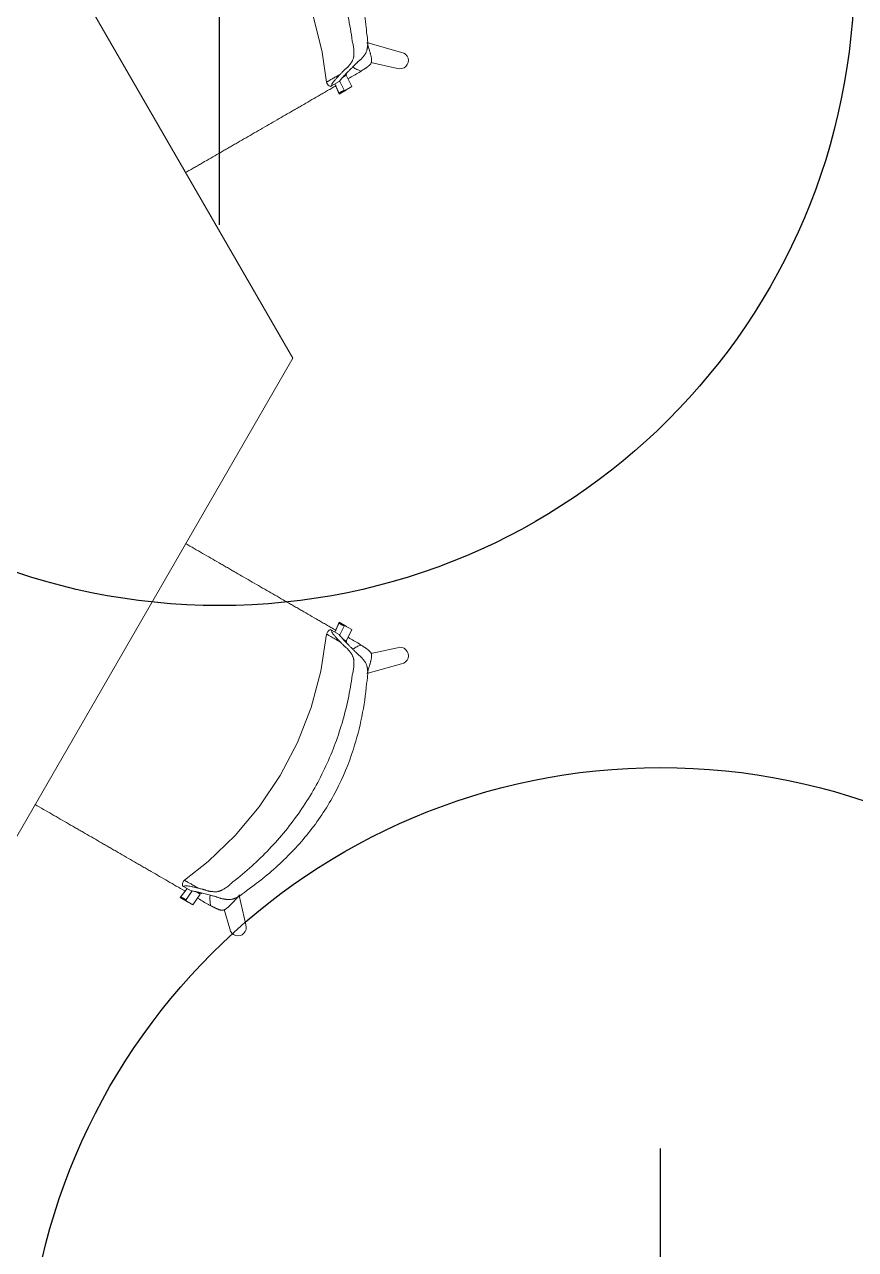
# Model space of a CAD drawing. Header units: millimetres. Extents: x 155920 to 295199, y -4084 to 97293.
# Drawn here: x 176215 to 177525, y 19317 to 21247 of the extents above; entities that cross this region are included whole.
import ezdxf

# ---------------------------------------------------------------- set-up
doc = ezdxf.new("R2010")
doc.units = ezdxf.units.MM
doc.header["$MEASUREMENT"] = 0
doc.layers.add('I-FURN', color=8, linetype='CONTINUOUS', lineweight=9)
doc.layers.add('Social Distancing', color=7, linetype='CONTINUOUS')

msp = doc.modelspace()

# ---------------------------------------------------------------- linework, layer by layer
at = {"layer": 'I-FURN'}
for p, q in [((176638.1, 20721.6), (176063, 21717.5)), ((176670.3, 21260.7), (176684.5, 21203.3)), ((176809.3, 21203.2), (176754.8, 21218.7)), ((176684.5, 21203.3), (176691.3, 21156.5)), ((176761.1, 21187.2), (176802.9, 21177.9)), ((176691.3, 21156.5), (176691.8, 21154.7)), ((176710.8, 21157.2), (176699, 21150.4)), ((176719.5, 21142.8), (176711.8, 21158.4)), ((176717.1, 21164.4), (176722.2, 21167.4)), ((176719.2, 21166.7), (176721.8, 21168.2)), ((176722.2, 21167.4), (176731, 21149.4)), ((176691.8, 21154.7), (176692.6, 21153)), ((176692.6, 21153), (176693.6, 21151.8)), ((176693.6, 21151.8), (176695.3, 21150.3)), ((176695.3, 21150.3), (176697.2, 21149.4)), ((176704.3, 21153.5), (176710.8, 21138.5)), ((176704.4, 21153.5), (176711.2, 21137.6)), ((176711.2, 21137.6), (176722.8, 21144.3)), ((176731, 21149.4), (176719.5, 21142.8)), ((176063.1, 19725.6), (176638.1, 20721.6)), ((176691.9, 20288.6), (176691.3, 20286.6)), ((176693, 20290.6), (176691.9, 20288.6)), ((176694, 20291.7), (176693, 20290.6)), ((176695.5, 20292.9), (176694, 20291.7)), ((176697.2, 20293.7), (176695.5, 20292.9)), ((176699, 20292.6), (176710.8, 20285.8)), ((176710.8, 20304.6), (176704.3, 20289.5)), ((176711.2, 20305.4), (176704.4, 20289.5)), ((176722.8, 20298.7), (176711.2, 20305.4)), ((176711.8, 20284.6), (176719.5, 20300.3)), ((176719.5, 20300.3), (176731, 20293.6)), ((176731, 20293.6), (176722.2, 20275.7)), ((176691.3, 20286.6), (176682.2, 20228.2)), ((176722.2, 20275.7), (176717.1, 20278.6)), ((176721.8, 20274.8), (176719.2, 20276.4)), ((176802.9, 20265.1), (176761.1, 20255.8)), ((176754.8, 20224.3), (176809.3, 20239.8)), ((176682.2, 20228.2), (176666.8, 20171.1)), ((176666.8, 20171.1), (176645.3, 20116)), ((176645.3, 20116), (176617.9, 20063.6)), ((176617.9, 20063.6), (176585.1, 20014.4)), ((176585.1, 20014.4), (176547.2, 19969)), ((176547.2, 19969), (176504.5, 19928.1)), ((176504.5, 19928.1), (176467.4, 19898.8)), ((176471.5, 19885.9), (176460.6, 19871.3)), ((176471.4, 19885.9), (176461, 19872.1)), ((176464.1, 19892), (176464.3, 19893.8)), ((176464.2, 19890.1), (176464.1, 19892)), ((176464.3, 19893.8), (176464.8, 19895.3)), ((176464.8, 19895.3), (176465.9, 19897.2)), ((176465.9, 19897.2), (176467.4, 19898.8)), ((176466, 19889.1), (176477.8, 19882.2)), ((176469.2, 19866.7), (176479.4, 19881.9)), ((176469.6, 19867.5), (176479.3, 19882)), ((176460.6, 19871.3), (176472.1, 19864.6)), ((176480.7, 19860), (176469.2, 19866.7)), ((176491.9, 19876.6), (176480.7, 19860)), ((176484.2, 19881), (176491.9, 19876.6)), ((176487.2, 19880.4), (176492.3, 19877.4)), ((176564, 19828.4), (176553.7, 19874.9)), ((176530.1, 19852.5), (176538.7, 19822))]:
    msp.add_line(p, q, dxfattribs=at)
for centre, start, end in [((176807, 21190.4), 251.9662, 79.5824), ((176807, 20252.7), 280.4176, 108.0338), ((176551.6, 19824.3), 190.3941, 18.0104)]:
    msp.add_arc(centre, 13.1, start, end, dxfattribs=at)
for centre, major_axis, start_param, end_param in [((176723.7, 21126.9), (-8.7, 15.1), 6.026179, 6.605675), ((176724.1, 21126.1), (-8.7, 15.1), 6.026179, 6.605675), ((176723.7, 20316.2), (-8.7, -15.1), 5.960696, 6.540192), ((176724.1, 20317), (-8.7, -15.1), 5.960696, 6.540192), ((176457, 19854.3), (-8.7, -15.1), 2.884586, 3.464082), ((176457.5, 19855.1), (-8.7, -15.1), 2.884586, 3.464082), ((176468.6, 19847.6), (-8.7, -15.1), 3.380441, 3.464082)]:
    msp.add_ellipse(centre, major_axis=major_axis, ratio=0.978487, start_param=start_param, end_param=end_param, dxfattribs=at)
for points, knots in [([(176731.7, 21221.1), (176730, 21233.9), (176725.5, 21259.2), (176712.9, 21309.2), (176690, 21369.5), (176651.3, 21436.6), (176610.4, 21486.6), (176573.5, 21522.6), (176553.8, 21539.1), (176543.6, 21547)], [-1, -1, -1, -1, -0.9, -0.8, -0.6, -0.4, -0.2, -0.1, 0, 0, 0, 0]), ([(176566.2, 21560), (176580.7, 21549.8), (176608.5, 21528), (176650.6, 21486.6), (176690.2, 21434.9), (176723, 21371.9), (176741.1, 21315.6), (176750.3, 21269.3), (176753.3, 21245.9), (176754.3, 21234.1)], [-1, -1, -1, -1, -0.863636, -0.727273, -0.545455, -0.363636, -0.181818, -0.090909, 0, 0, 0, 0]), ([(176754.3, 21234.1), (176754.8, 21231.5), (176755.6, 21226.5), (176756, 21220.8), (176756, 21216.7), (176755.9, 21213.7), (176755.6, 21211.5), (176755.4, 21209.9), (176755.3, 21209.1), (176755.2, 21208.5), (176755, 21207.9), (176754.8, 21207.1), (176754.5, 21205.8), (176753.8, 21204), (176752.9, 21202.2), (176751.9, 21200.6), (176750.8, 21199), (176749.7, 21197.6), (176748.8, 21196.5), (176748.2, 21195.8), (176747.8, 21195.3), (176747.6, 21195), (176747.3, 21194.7), (176747, 21194.2), (176746.4, 21193.5), (176745.6, 21192.6), (176744.6, 21191.7), (176743.3, 21190.5), (176741.9, 21189.4), (176740.6, 21188.3), (176739.7, 21187.4), (176738.7, 21186.5), (176737.5, 21185.2), (176735.3, 21183.1), (176732.4, 21180.2), (176729.1, 21176.9), (176726, 21173.8), (176723, 21170.8), (176720.3, 21167.9), (176717.8, 21165.3), (176716.4, 21163.7), (176715.8, 21162.9)], [0, 0, 0, 0, 0.035714, 0.071429, 0.089286, 0.107143, 0.125, 0.133929, 0.138393, 0.142857, 0.147321, 0.151786, 0.160714, 0.178571, 0.196429, 0.214286, 0.232143, 0.25, 0.267857, 0.276786, 0.28125, 0.285714, 0.290179, 0.294643, 0.303571, 0.321429, 0.339286, 0.357143, 0.392857, 0.410714, 0.428571, 0.446429, 0.464286, 0.5, 0.571429, 0.642857, 0.714286, 0.785714, 0.857143, 0.928571, 1, 1, 1, 1]), ([(176712.9, 21169), (176714, 21170.1), (176715.8, 21171.9), (176717.8, 21174), (176719, 21175.1), (176719.8, 21176), (176720.7, 21176.8), (176721.9, 21177.8), (176723, 21178.7), (176724.1, 21179.7), (176725, 21180.6), (176725.7, 21181.4), (176726.2, 21182.1), (176726.5, 21182.5), (176726.7, 21182.8), (176727, 21183.1), (176727.3, 21183.5), (176727.8, 21184.3), (176728.7, 21185.4), (176729.7, 21186.8), (176730.8, 21188.4), (176731.8, 21190.1), (176732.7, 21192), (176733.3, 21193.7), (176733.6, 21195), (176733.8, 21195.8), (176733.9, 21196.4), (176733.9, 21197), (176734, 21197.8), (176734.2, 21199.3), (176734.3, 21201.5), (176734.3, 21204.4), (176734.1, 21208.4), (176733.4, 21213.8), (176732.4, 21218.6), (176731.7, 21221.1)], [0, 0, 0, 0, 0.125, 0.1875, 0.21875, 0.25, 0.28125, 0.3125, 0.375, 0.40625, 0.4375, 0.46875, 0.484375, 0.492188, 0.5, 0.507812, 0.515625, 0.53125, 0.5625, 0.59375, 0.625, 0.65625, 0.6875, 0.71875, 0.734375, 0.742188, 0.75, 0.757812, 0.765625, 0.78125, 0.8125, 0.84375, 0.875, 0.9375, 1, 1, 1, 1]), ([(176755.1, 21218.4), (176755.8, 21216.2), (176757, 21212.5), (176758.3, 21208.2), (176759, 21205.7), (176759.6, 21203.9), (176760, 21202.2), (176760.4, 21200.7), (176760.8, 21199.1), (176761.2, 21197.3), (176761.6, 21195.5), (176761.9, 21193.7), (176762, 21192.2), (176762.1, 21191.1), (176762.1, 21190.3), (176762.1, 21189.5), (176761.9, 21188.5), (176761.6, 21187.2), (176761.1, 21185.8), (176760.3, 21184.6), (176759.5, 21183.7), (176758.5, 21182.7), (176757.5, 21181.9), (176756.8, 21181.4), (176756.4, 21181), (176756.1, 21180.8), (176755.8, 21180.6), (176755.4, 21180.3), (176754.7, 21179.7), (176753.6, 21179), (176752.6, 21178.3), (176751.8, 21177.8), (176751.1, 21177.3), (176750.5, 21176.8), (176749.5, 21176.2), (176747.9, 21175.2), (176746.5, 21174.3), (176745.6, 21173.7)], [0, 0, 0, 0, 0.125, 0.1875, 0.21875, 0.25, 0.28125, 0.3125, 0.34375, 0.375, 0.40625, 0.4375, 0.46875, 0.484375, 0.5, 0.515625, 0.53125, 0.5625, 0.59375, 0.625, 0.65625, 0.6875, 0.71875, 0.734375, 0.742188, 0.75, 0.757812, 0.765625, 0.78125, 0.8125, 0.84375, 0.859375, 0.875, 0.890625, 0.90625, 0.9375, 1, 1, 1, 1]), ([(176732.1, 21180.5), (176732.4, 21180.2), (176734.6, 21178.8), (176738.9, 21176.4), (176743.3, 21174.5), (176745.6, 21173.7)], [0.93933321, 0.93933321, 0.93933321, 0.93933321, 0.94444444, 0.97222222, 1, 1, 1, 1]), ([(176712.9, 21169), (176710.3, 21167.5), (176705.7, 21164.8), (176700.1, 21161.6), (176696, 21159.2), (176693.7, 21157.9), (176692.5, 21157.2), (176691.8, 21156.8), (176691.4, 21156.6), (176691.3, 21156.5), (176691.3, 21156.5)], [0, 0, 0, 0, 0.1111111, 0.2222222, 0.3333333, 0.4444444, 0.5, 0.5555556, 0.6111111, 0.6625707, 0.6625707, 0.6625707, 0.6625707]), ([(176722.2, 21167.3), (176722.3, 21167.8), (176722.4, 21168.7), (176722.5, 21169.7), (176722.5, 21170.1)], [-0.8741323, -0.8741323, -0.8741323, -0.8741323, -0.6666667, -0.4718724, -0.4718724, -0.4718724, -0.4718724]), ([(176706.4, 21150.8), (176705.8, 21150.4), (176702.9, 21148.8), (176697.9, 21145.9), (176691.1, 21142), (176684.4, 21138.1), (176675.7, 21133), (176665, 21126.9), (176654.4, 21120.7), (176645.8, 21115.8), (176639.2, 21112), (176632.6, 21108.2), (176623.9, 21103.2), (176613.1, 21096.9), (176600.3, 21089.5), (176587.1, 21081.9), (176574, 21074.3), (176561.1, 21066.9), (176550.2, 21060.6), (176541.5, 21055.6), (176534.9, 21051.8), (176528.3, 21047.9), (176519.6, 21042.9), (176508.8, 21036.7), (176498, 21030.5), (176489.3, 21025.4), (176482.6, 21021.6), (176476, 21017.8), (176471.5, 21015.2), (176469.2, 21013.8), (176469, 21013.7)], [-0.8977274, -0.8977274, -0.8977274, -0.8977274, -0.8928571, -0.875, -0.8571429, -0.8392857, -0.8214286, -0.7857143, -0.75, -0.7321429, -0.7142857, -0.6964286, -0.6785714, -0.6428571, -0.6071429, -0.5714286, -0.5357143, -0.5, -0.4642857, -0.4464286, -0.4285714, -0.4107143, -0.3928571, -0.3571429, -0.3214286, -0.3035714, -0.2857143, -0.2678571, -0.25, -0.2485148, -0.2485148, -0.2485148, -0.2485148]), ([(176469, 20429.3), (176469.2, 20429.2), (176471.5, 20427.9), (176476, 20425.3), (176482.6, 20421.5), (176489.3, 20417.6), (176498, 20412.6), (176508.8, 20406.4), (176519.6, 20400.1), (176528.3, 20395.1), (176534.9, 20391.3), (176541.5, 20387.5), (176550.2, 20382.4), (176561.1, 20376.2), (176574, 20368.7), (176587.1, 20361.1), (176600.3, 20353.6), (176613.1, 20346.1), (176623.9, 20339.9), (176632.6, 20334.9), (176639.2, 20331.1), (176645.8, 20327.3), (176654.4, 20322.3), (176665, 20316.2), (176675.7, 20310), (176684.4, 20305), (176691.1, 20301.1), (176697.9, 20297.2), (176702.9, 20294.3), (176705.8, 20292.6), (176706.4, 20292.3)], [-0.7515277, -0.7515277, -0.7515277, -0.7515277, -0.75, -0.7321429, -0.7142857, -0.6964286, -0.6785714, -0.6428571, -0.6071429, -0.5892857, -0.5714286, -0.5535714, -0.5357143, -0.5, -0.4642857, -0.4285714, -0.3928571, -0.3571429, -0.3214286, -0.3035714, -0.2857143, -0.2678571, -0.25, -0.2142857, -0.1785714, -0.1607143, -0.1428571, -0.125, -0.1071429, -0.1022726, -0.1022726, -0.1022726, -0.1022726]), ([(176691.3, 20286.6), (176691.3, 20286.6), (176691.4, 20286.5), (176691.9, 20286.2), (176692.7, 20285.8), (176694.4, 20284.8), (176697.8, 20282.8), (176704, 20279.2), (176709.7, 20276), (176712.9, 20274.1)], [0.3374293, 0.3374293, 0.3374293, 0.3374293, 0.3888889, 0.4444444, 0.5138889, 0.5833333, 0.7222222, 0.8611111, 1, 1, 1, 1]), ([(176731.7, 20221.9), (176732.4, 20224.4), (176733.4, 20229.2), (176734.1, 20234.7), (176734.3, 20238.7), (176734.3, 20241.5), (176734.2, 20243.7), (176734, 20245.2), (176733.9, 20246.1), (176733.9, 20246.7), (176733.8, 20247.3), (176733.6, 20248), (176733.3, 20249.3), (176732.7, 20251.1), (176731.8, 20252.9), (176730.8, 20254.7), (176729.7, 20256.2), (176728.7, 20257.6), (176727.8, 20258.8), (176727.3, 20259.5), (176727, 20260), (176726.7, 20260.3), (176726.5, 20260.6), (176726.2, 20261), (176725.7, 20261.6), (176725, 20262.5), (176724.1, 20263.3), (176723, 20264.3), (176721.9, 20265.3), (176720.7, 20266.2), (176719.8, 20267.1), (176719, 20267.9), (176717.8, 20269.1), (176715.8, 20271.2), (176714, 20272.9), (176712.9, 20274.1)], [0, 0, 0, 0, 0.0625, 0.125, 0.15625, 0.1875, 0.21875, 0.234375, 0.242188, 0.25, 0.257812, 0.265625, 0.28125, 0.3125, 0.34375, 0.375, 0.40625, 0.4375, 0.46875, 0.484375, 0.492188, 0.5, 0.507812, 0.515625, 0.53125, 0.5625, 0.59375, 0.625, 0.6875, 0.71875, 0.75, 0.78125, 0.8125, 0.875, 1, 1, 1, 1]), ([(176715.8, 20280.1), (176717.1, 20278.6), (176719.4, 20276.1), (176723, 20272.3), (176726, 20269.3), (176729.1, 20266.2), (176732.4, 20262.9), (176735.3, 20259.9), (176737.8, 20257.5), (176739.4, 20255.9), (176740.6, 20254.8), (176741.9, 20253.6), (176743.3, 20252.6), (176744.6, 20251.4), (176745.6, 20250.4), (176746.4, 20249.5), (176747, 20248.8), (176747.3, 20248.4), (176747.6, 20248.1), (176747.8, 20247.7), (176748.2, 20247.3), (176748.8, 20246.5), (176749.7, 20245.4), (176750.8, 20244), (176751.9, 20242.5), (176752.9, 20240.8), (176753.8, 20239), (176754.5, 20237.3), (176754.8, 20236), (176755, 20235.2), (176755.2, 20234.6), (176755.3, 20234), (176755.4, 20233.1), (176755.6, 20231.6), (176755.9, 20229.3), (176756, 20226.4), (176756, 20222.2), (176755.6, 20216.6), (176754.8, 20211.5), (176754.3, 20208.9)], [0, 0, 0, 0, 0.142857, 0.214286, 0.285714, 0.357143, 0.428571, 0.5, 0.535714, 0.571429, 0.589286, 0.607143, 0.642857, 0.660714, 0.678571, 0.696429, 0.705357, 0.709821, 0.714286, 0.71875, 0.723214, 0.732143, 0.75, 0.767857, 0.785714, 0.803571, 0.821429, 0.839286, 0.848214, 0.852679, 0.857143, 0.861607, 0.866071, 0.875, 0.892857, 0.910714, 0.928571, 0.964286, 1, 1, 1, 1]), ([(176722.5, 20272.9), (176722.5, 20273.4), (176722.4, 20274.4), (176722.3, 20275.2), (176722.2, 20275.7)], [-0.5281276, -0.5281276, -0.5281276, -0.5281276, -0.3333333, -0.1258677, -0.1258677, -0.1258677, -0.1258677]), ([(176745.6, 20269.4), (176743.3, 20268.6), (176738.9, 20266.7), (176734.6, 20264.3), (176732.4, 20262.8), (176732.1, 20262.6)], [0, 0, 0, 0, 0.02777778, 0.05555556, 0.06066679, 0.06066679, 0.06066679, 0.06066679]), ([(176745.6, 20269.4), (176746.5, 20268.8), (176747.9, 20267.9), (176749.5, 20266.8), (176750.5, 20266.2), (176751.1, 20265.7), (176751.8, 20265.3), (176752.6, 20264.7), (176753.6, 20264), (176754.7, 20263.3), (176755.4, 20262.8), (176755.8, 20262.5), (176756.1, 20262.3), (176756.4, 20262), (176756.8, 20261.7), (176757.5, 20261.1), (176758.5, 20260.4), (176759.5, 20259.4), (176760.3, 20258.4), (176761.1, 20257.3), (176761.6, 20255.9), (176761.9, 20254.6), (176762.1, 20253.5), (176762.1, 20252.7), (176762.1, 20251.9), (176762, 20250.8), (176761.9, 20249.4), (176761.6, 20247.6), (176761.2, 20245.8), (176760.8, 20244), (176760.4, 20242.4), (176760, 20240.8), (176759.6, 20239.2), (176759, 20237.3), (176758.3, 20234.9), (176757, 20230.6), (176755.8, 20226.9), (176755.1, 20224.6)], [0, 0, 0, 0, 0.0625, 0.09375, 0.109375, 0.125, 0.140625, 0.15625, 0.1875, 0.21875, 0.234375, 0.242188, 0.25, 0.257812, 0.265625, 0.28125, 0.3125, 0.34375, 0.375, 0.40625, 0.4375, 0.46875, 0.484375, 0.5, 0.515625, 0.53125, 0.5625, 0.59375, 0.625, 0.65625, 0.6875, 0.71875, 0.75, 0.78125, 0.8125, 0.875, 1, 1, 1, 1]), ([(176543.6, 19896.1), (176553.8, 19904), (176573.5, 19920.5), (176610.4, 19956.4), (176651.3, 20006.4), (176690, 20073.5), (176712.9, 20133.9), (176725.5, 20183.8), (176730, 20209.2), (176731.7, 20221.9)], [-1, -1, -1, -1, -0.9, -0.8, -0.6, -0.4, -0.2, -0.1, 0, 0, 0, 0]), ([(176754.3, 20208.9), (176752.7, 20191.3), (176747.7, 20156.2), (176732.9, 20099), (176708, 20038.9), (176669.8, 19979), (176630.1, 19935.2), (176594.6, 19904.1), (176575.8, 19889.8), (176566.2, 19883)], [-1, -1, -1, -1, -0.863636, -0.727273, -0.545455, -0.363636, -0.181818, -0.090909, 0, 0, 0, 0]), ([(176469, 19881.3), (176468.6, 19881.5), (176463.8, 19884.2), (176454.4, 19889.6), (176441.1, 19897.4), (176428, 19904.9), (176417.2, 19911.1), (176408.5, 19916.2), (176401.9, 19920), (176395.2, 19923.8), (176386.5, 19928.9), (176375.7, 19935.1), (176364.9, 19941.3), (176356.3, 19946.3), (176349.7, 19950.1), (176343.1, 19953.9), (176334.5, 19958.9), (176323.8, 19965.1), (176313.1, 19971.2), (176304.4, 19976.3), (176297.8, 19980.1), (176291.2, 19983.9), (176282.5, 19988.9), (176271.6, 19995.2), (176258.5, 20002.8), (176245.2, 20010.5), (176236.3, 20015.6), (176231.8, 20018.2), (176231.7, 20018.3)], [-0.896036, -0.896036, -0.896036, -0.896036, -0.8928571, -0.8571429, -0.8214286, -0.7857143, -0.75, -0.7321429, -0.7142857, -0.6964286, -0.6785714, -0.6428571, -0.6071429, -0.5892857, -0.5714286, -0.5535714, -0.5357143, -0.5, -0.4642857, -0.4464286, -0.4285714, -0.4107143, -0.3928571, -0.3571429, -0.3214286, -0.2857143, -0.25, -0.2489174, -0.2489174, -0.2489174, -0.2489174]), ([(176489, 19886.3), (176486.4, 19887.8), (176481.8, 19890.5), (176476.3, 19893.7), (176472.1, 19896.1), (176469.8, 19897.4), (176468.6, 19898.1), (176468, 19898.5), (176467.5, 19898.7), (176467.4, 19898.8), (176467.4, 19898.8)], [0, 0, 0, 0, 0.1111111, 0.2222222, 0.3333333, 0.4444444, 0.5, 0.5555556, 0.6111111, 0.6625707, 0.6625707, 0.6625707, 0.6625707]), ([(176566.2, 19883), (176564.1, 19881.3), (176560.2, 19878.1), (176555.5, 19874.9), (176551.9, 19872.8), (176549.3, 19871.5), (176547.2, 19870.5), (176545.8, 19870), (176545, 19869.7), (176544.4, 19869.5), (176543.8, 19869.3), (176543, 19869), (176541.7, 19868.7), (176539.8, 19868.4), (176537.8, 19868.3), (176535.8, 19868.4), (176534, 19868.5), (176532.2, 19868.8), (176530.8, 19869), (176529.9, 19869.2), (176529.3, 19869.2), (176528.9, 19869.3), (176528.5, 19869.3), (176528, 19869.4), (176527.1, 19869.6), (176525.9, 19869.8), (176524.5, 19870.2), (176522.9, 19870.8), (176521.2, 19871.4), (176519.6, 19872), (176518.4, 19872.3), (176517.1, 19872.7), (176515.4, 19873.2), (176512.5, 19874), (176508.4, 19875.1), (176503.9, 19876.3), (176499.7, 19877.4), (176495.6, 19878.5), (176491.8, 19879.4), (176488.3, 19880.2), (176486.2, 19880.6), (176485.2, 19880.8)], [0, 0, 0, 0, 0.035714, 0.071429, 0.089286, 0.107143, 0.125, 0.133929, 0.138393, 0.142857, 0.147321, 0.151786, 0.160714, 0.178571, 0.196429, 0.214286, 0.232143, 0.25, 0.267857, 0.276786, 0.28125, 0.285714, 0.290179, 0.294643, 0.303571, 0.321429, 0.339286, 0.357143, 0.392857, 0.410714, 0.428571, 0.446429, 0.464286, 0.5, 0.571429, 0.642857, 0.714286, 0.785714, 0.857143, 0.928571, 1, 1, 1, 1]), ([(176489, 19886.3), (176490.6, 19885.9), (176493, 19885.3), (176495.8, 19884.6), (176497.4, 19884.1), (176498.6, 19883.8), (176499.7, 19883.5), (176501.2, 19883), (176502.5, 19882.4), (176504, 19882), (176505.1, 19881.6), (176506.2, 19881.4), (176507, 19881.3), (176507.5, 19881.3), (176507.9, 19881.2), (176508.3, 19881.2), (176508.8, 19881.2), (176509.7, 19881), (176511.1, 19880.9), (176512.9, 19880.7), (176514.8, 19880.5), (176516.8, 19880.5), (176518.8, 19880.7), (176520.6, 19881), (176521.9, 19881.4), (176522.7, 19881.7), (176523.2, 19881.9), (176523.8, 19882.1), (176524.6, 19882.4), (176525.9, 19883), (176527.9, 19884), (176530.4, 19885.5), (176533.8, 19887.7), (176538.1, 19891), (176541.7, 19894.3), (176543.6, 19896.1)], [0, 0, 0, 0, 0.125, 0.1875, 0.21875, 0.25, 0.28125, 0.3125, 0.375, 0.40625, 0.4375, 0.46875, 0.484375, 0.492188, 0.5, 0.507812, 0.515625, 0.53125, 0.5625, 0.59375, 0.625, 0.65625, 0.6875, 0.71875, 0.734375, 0.742188, 0.75, 0.757812, 0.765625, 0.78125, 0.8125, 0.84375, 0.875, 0.9375, 1, 1, 1, 1]), ([(176492.2, 19877.4), (176492.7, 19877.6), (176493.5, 19878), (176494.4, 19878.4), (176494.8, 19878.6)], [-0.8810546, -0.8810546, -0.8810546, -0.8810546, -0.6666667, -0.4718724, -0.4718724, -0.4718724, -0.4718724]), ([(176507.7, 19875.3), (176507.6, 19874.4), (176507.4, 19871.3), (176507.5, 19865.8), (176508, 19861.1), (176508.5, 19858.7)], [0.93303317, 0.93303317, 0.93303317, 0.93303317, 0.94444444, 0.97222222, 1, 1, 1, 1]), ([(176552, 19872.9), (176550.4, 19871.1), (176547.8, 19868.2), (176544.7, 19864.9), (176543, 19863.1), (176541.6, 19861.7), (176540.4, 19860.5), (176539.3, 19859.4), (176538.1, 19858.2), (176536.8, 19857), (176535.4, 19855.7), (176534, 19854.6), (176532.8, 19853.7), (176531.9, 19853.1), (176531.2, 19852.7), (176530.5, 19852.4), (176529.5, 19851.9), (176528.2, 19851.6), (176526.7, 19851.4), (176525.3, 19851.4), (176524.1, 19851.7), (176522.7, 19852.1), (176521.6, 19852.5), (176520.8, 19852.8), (176520.3, 19853), (176519.9, 19853.2), (176519.6, 19853.3), (176519.1, 19853.5), (176518.3, 19853.9), (176517.1, 19854.4), (176516, 19854.9), (176515.1, 19855.4), (176514.4, 19855.7), (176513.7, 19856.1), (176512.7, 19856.6), (176510.9, 19857.4), (176509.5, 19858.2), (176508.5, 19858.7)], [0, 0, 0, 0, 0.125, 0.1875, 0.21875, 0.25, 0.28125, 0.3125, 0.34375, 0.375, 0.40625, 0.4375, 0.46875, 0.484375, 0.5, 0.515625, 0.53125, 0.5625, 0.59375, 0.625, 0.65625, 0.6875, 0.71875, 0.734375, 0.742188, 0.75, 0.757812, 0.765625, 0.78125, 0.8125, 0.84375, 0.859375, 0.875, 0.890625, 0.90625, 0.9375, 1, 1, 1, 1])]:
    msp.add_open_spline(points, degree=3, knots=knots, dxfattribs=at)
for points in [[(176699, 21150.4), (176699, 21150.9), (176699.1, 21152), (176700.2, 21154.4), (176702.3, 21157.3), (176705.2, 21160.7), (176708.7, 21164.6), (176711.4, 21167.5), (176712.9, 21169)], [(176715.8, 21162.9), (176714.9, 21161.9), (176713.1, 21160), (176711.6, 21158.1), (176710.8, 21157.2)], [(176742.4, 21171.6), (176737.1, 21168.5), (176731.6, 21165.3), (176726, 21162.1)], [(176745.6, 21173.7), (176745.1, 21173.3), (176744, 21172.6), (176742.9, 21171.9), (176742.4, 21171.6)], [(176697.9, 21149.8), (176697.6, 21149.6), (176697.2, 21149.4), (176697.3, 21149.4), (176697.8, 21149.7), (176698.5, 21150.2), (176699, 21150.4)], [(176699, 20292.6), (176698.5, 20292.9), (176697.8, 20293.3), (176697.3, 20293.6), (176697.2, 20293.7), (176697.6, 20293.5), (176697.9, 20293.3)], [(176712.9, 20274.1), (176711.4, 20275.6), (176708.7, 20278.4), (176705.2, 20282.3), (176702.3, 20285.7), (176700.2, 20288.6), (176699.1, 20291), (176699, 20292.2), (176699, 20292.6)], [(176710.8, 20285.8), (176711.6, 20284.9), (176713.1, 20283.1), (176714.9, 20281.1), (176715.8, 20280.1)], [(176726, 20281), (176731.6, 20277.7), (176737.1, 20274.6), (176742.4, 20271.5)], [(176742.4, 20271.5), (176742.9, 20271.1), (176744, 20270.4), (176745.1, 20269.7), (176745.6, 20269.4)], [(176464.9, 19889.7), (176464.6, 19889.9), (176464.2, 19890.1), (176464.3, 19890.1), (176464.8, 19889.7), (176465.5, 19889.3), (176466, 19889.1)], [(176466, 19889.1), (176466.4, 19889.3), (176467.5, 19889.8), (176470.1, 19890), (176473.6, 19889.6), (176478, 19888.9), (176483.2, 19887.8), (176487, 19886.8), (176489, 19886.3)], [(176485.2, 19880.8), (176483.9, 19881.1), (176481.3, 19881.6), (176479, 19882), (176477.8, 19882.2)], [(176505.1, 19860.4), (176499.8, 19863.5), (176494.3, 19866.6), (176488.7, 19869.9)], [(176552, 19872.9), (176552.8, 19873.8), (176553.6, 19874.7), (176554.4, 19875.7)], [(176554.4, 19875.6), (176553.6, 19874.7), (176552.8, 19873.8), (176552, 19872.9)], [(176508.5, 19858.7), (176507.9, 19859), (176506.8, 19859.6), (176505.6, 19860.1), (176505.1, 19860.4)]]:
    msp.add_open_spline(points, degree=3, dxfattribs=at)
at = {"layer": 'Social Distancing'}
for p, q in [((176522.5, 20931.5), (176522.5, 21731.5)), ((177217.5, 18676.3), (177217.5, 19476.3))]:
    msp.add_line(p, q, dxfattribs=at)
for centre in [(176522.5, 21331.5), (177217.5, 19076.3)]:
    msp.add_circle(centre, 1000, dxfattribs=at)

doc.saveas('drawing.dxf')
